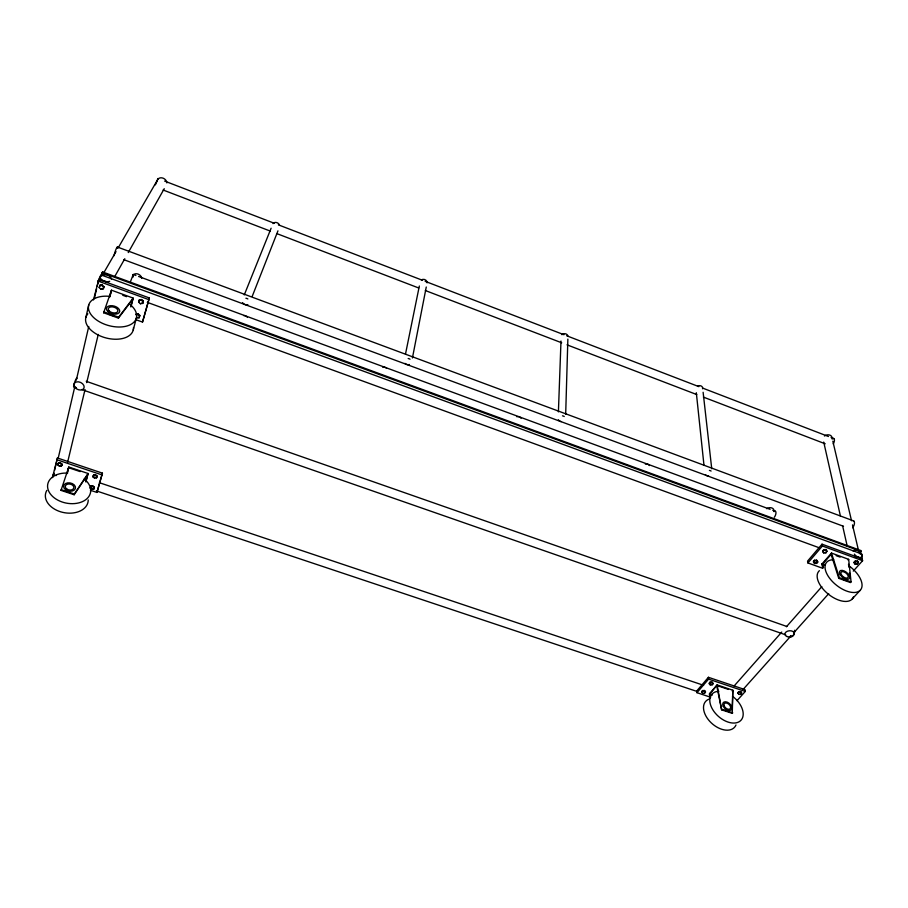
<?xml version="1.0" encoding="UTF-8"?>
<svg xmlns="http://www.w3.org/2000/svg" width="908" height="908" viewBox="0 0 908 908"><rect width="100%" height="100%" fill="white"/><g stroke="black" fill="none" stroke-linecap="round" stroke-linejoin="round"><path stroke-width="1.36" d="M732.302 706.299L732.835 690.205L717.138 684.927L709.33 693.928L710.135 697.991M728.443 689.422L716.673 685.461L721.622 709.84L732.279 713.37L732.835 690.205M158.106 179.126L158.015 178.524L155.404 184.835M565.684 414.241L567.863 339.115M558.409 411.88L560.985 341.033M133.294 275.464L133.249 274.5L130.57 281.401M412.425 357.968L426.261 287.019M405.49 354.109L419.337 286.009M85.942 317.21L88.768 304.861M90.391 490.263L96.929 492.442L102.434 473.147L57.442 457.984L52.426 477.597L53.924 473.17M93.479 299.935L98.756 279.437L149.355 297.96L142.511 322.079L135.939 319.695M54.559 470.412L57.442 457.984M94.375 298.357L96.566 288.903M97.19 286.19L98.756 279.437M58.157 458.404L74.728 386.956M76.329 380.077L88.757 326.494M101.48 275.476L102.57 271.946L861.125 550.634L861.34 551.542L859.456 553.653M101.605 276.089L102.57 271.946M57.874 465.01L58.543 462.932L60.461 462.808L62.05 464.113L61.721 465.52L59.463 466.303L57.874 465.01L58.543 462.932M99.199 287.598L99.982 285.157L102.173 284.964L103.932 286.599L103.501 288.415L100.958 289.221L99.199 287.598L99.982 285.157M61.381 466.19L62.05 464.113M103.149 289.039L103.932 286.599M67.544 462.535L85.046 389.532M86.703 382.643L98.257 334.428M61.029 490.388L61.199 489.673L74.331 494.043L88.065 473.488L68.792 467.007L61.029 490.388L74.161 494.746L87.883 474.192L85.885 481.376M103.626 312.772L103.841 311.853L118.653 317.21L133.158 298.096L111.48 290.185L103.626 312.772L118.426 318.118L132.931 298.993L130.877 306.291M67.022 473.636L68.622 467.722L80.176 471.604M109.618 297.086L111.264 291.082M67.351 472.966L68.792 467.007M109.97 296.462L111.48 290.185M74.161 494.746L74.331 494.043M118.426 318.118L118.653 317.21M85.874 482.012L88.065 473.488M130.865 306.995L133.158 298.096M92.991 476.927L93.672 474.861L95.601 474.748L97.145 476.03L96.781 477.426L94.546 478.21L92.991 476.927L93.672 474.861M138.686 302.16L139.48 299.742L141.671 299.561L143.385 301.172L142.908 302.954L140.4 303.771L138.686 302.16L139.48 299.742M90.278 488.084L90.948 486.041L92.854 485.928L94.398 487.187L93.717 489.23L91.822 489.344L90.278 488.084L90.596 487.414L92.128 488.674L91.822 489.344M53.413 475.247L53.958 473.374M133.226 330.047L136.404 317.936M96.464 478.096L97.145 476.03M142.59 303.59L143.385 301.172M93.717 489.23L94.398 487.187M137.21 317.369L136.881 318.004L139.049 317.823L139.832 315.439L138.13 313.862L135.973 314.032L135.644 314.667L137.812 314.497L139.514 316.075M139.832 315.439L139.049 317.823M96.929 492.442L102.434 473.147M142.511 322.079L149.355 297.96M132.874 277.156L133.124 276.236M252.22 296.36L277.95 230.848M244.275 294.907L271.117 228.226M90.948 486.041L90.63 486.711L92.854 485.928M93.354 475.531L95.601 474.748M94.546 478.21L94.863 477.54L93.308 476.269M59.463 466.303L61.721 465.52M137.812 314.497L138.13 313.862M56.024 475.644L56.364 474.975M58.203 463.591L60.461 462.808M139.151 300.378L141.671 299.561M140.4 303.771L142.908 302.954M115.1 275.907L124.793 258.712M128.255 252.572L164.246 188.682M100.958 289.221L103.501 288.415M99.619 285.782L102.173 284.964M103.989 272.4L116.02 251.607M118.142 247.929L157.799 179.432A5.085 4.075 33.7 0 1 163.099 178.172A5.085 4.075 33.7 0 1 166.868 182.917M736.978 700.692L745.264 691.465L745.048 689.637L708.41 677.3L696.833 690.863L696.981 692.679L710.431 697.174M853.27 571.098L862.6 560.713L862.169 558.874L822.012 544.187L807.564 561.121L807.904 562.937L822.489 568.215M696.981 692.679L708.58 679.116L708.41 677.3M807.904 562.937L822.387 546.003L822.012 544.187M701.725 691.612L702.633 690.557L704.506 690.511L705.471 691.51L704.619 693.281L702.747 693.337L701.725 691.612L702.747 693.337M814.499 560.236L813.364 561.553L814.499 563.493L816.621 563.403L817.745 562.086L816.621 560.145L814.499 560.236L813.511 562.279M710.09 682.101L709.171 683.168L710.204 684.904L712.088 684.848L713.018 683.781L711.974 682.044L710.09 682.101L709.239 683.894M822.637 551.008L823.794 549.669L825.928 549.567L826.916 550.816L825.917 552.87L823.783 552.972L822.637 551.008L823.783 552.972M701.782 692.339L702.633 690.557M822.784 551.724L823.942 550.396L826.076 550.293L827.075 551.531M814.499 563.493L814.362 562.778L816.474 562.676L817.609 561.371M712.95 683.054L712.088 684.848M825.077 565.321L822.444 564.367L831.047 554.447L830.888 553.732L838.765 578.339L850.455 582.573L851.057 581.903L848.674 559.339L831.467 553.063L821.729 564.299L822.932 568.181M712.451 694.995L709.852 694.132L716.673 685.461M734.197 685.903L781.754 632.059M786.407 626.77L821.842 586.647M848.083 560.009L848.674 559.339M721.622 709.84L717.138 684.927M838.765 578.339L839.355 577.681L831.467 553.063M737.841 692.69L738.783 691.635L740.667 691.578L741.609 692.577L740.746 694.359L738.862 694.416L737.841 692.69L738.783 693.689M854.076 562.336L855.245 561.019L857.39 560.917L858.344 562.143L857.334 564.186L855.2 564.277L854.076 562.336L855.2 564.277M737.92 693.417L738.862 692.35L740.758 692.305L741.7 693.303M854.246 563.062L855.415 561.746L857.561 561.643L858.514 562.869M743.107 689.433L791.084 635.759M793.91 632.604L828.72 593.662M851.908 599.325L860.069 590.427M814.635 560.962L816.757 560.872L817.745 562.086M855.041 563.55L857.175 563.459L857.334 564.186M710.158 682.816L712.042 682.759L713.018 683.781M702.69 691.283L704.563 691.226L705.527 692.236M96.362 490.887L697.174 691.499M722.098 709.307L732.756 712.848M99.369 482.704L703.575 685.29M56.58 459.641L101.651 474.816M708.58 679.116L745.264 691.465M73.662 386.74L76.34 387.671M81.686 389.532L785.749 634.874M86.249 381.292L786.85 626.475M839.355 577.681L851.057 581.903M822.444 564.367L822.296 563.641L824.929 564.594M147.278 302.341L819.254 547.785M122.728 295.27L126.552 296.666M836.177 555.662L840.15 557.103M102.116 272.718L861.34 551.542M101.151 274.942L861.499 553.88M97.848 280.992L148.549 299.538M822.387 546.003L862.6 560.713M133.249 274.5L135.905 275.487M138.572 276.463L770.12 509.331M772.776 510.307L775.432 511.283M123.636 259.609L843.509 526.288M117.359 247.01L853.69 520.931M163.145 190.022L270.402 231.131M277.019 233.674L418.701 287.984M425.33 290.526L561.712 342.804M567.012 344.836L696.776 394.571M703.405 397.114L825.224 443.808M164.62 181.067L274.386 223.3M278.347 224.832L422.492 280.288M425.137 281.31L563.993 334.734M566.637 335.756L698.876 386.638M702.849 388.17L828.471 436.51M831.126 437.52L833.771 438.541M60.121 463.466L61.71 464.771M92.537 486.597L94.08 487.857M95.283 475.417L96.838 476.7M101.809 285.589L103.58 287.223M141.342 300.185L143.055 301.796M822.296 563.641L823.499 567.523M832.84 441.197L851.534 520.772M852.499 524.892L858.298 549.59M857.39 560.917L857.561 561.643M855.245 561.019L855.415 561.746M823.726 442.082L840.445 516.153M842.613 525.755L847.255 546.332M825.928 549.567L826.076 550.293M825.769 552.143L825.917 552.87M823.794 549.669L823.942 550.396M710.589 697.457L709.784 693.406L709.852 694.132M816.621 560.145L816.757 560.872M816.474 562.676L816.621 563.403M740.667 691.578L740.758 692.305M740.667 693.633L740.746 694.359M738.783 691.635L738.862 692.35M703.121 392.279L711.736 468.755M732.37 690.738L732.45 691.453M848.526 564.231L848.832 567.057M849.423 572.698L849.718 575.513M696.322 392.733L703.95 464.998M711.974 682.044L712.042 682.759M710.135 684.178L710.204 684.904M704.506 690.511L704.563 691.226M704.563 692.566L704.619 693.281M53.606 475.281A5.005 3.348 22.8 0 1 54.003 473.579M98.314 282.184A5.777 4.336 29.2 0 0 97.882 283.228A4.994 0.715 -70.8 0 1 98.348 281.196M100.164 280.765A5.777 4.336 29.2 0 1 106.826 282.456M98.722 279.982A4.994 0.715 -70.8 0 1 100.504 275.737A4.994 0.715 -70.8 0 1 101.367 275.419M157.277 181.521A5.085 4.075 33.7 0 1 157.379 180.42M247.839 304.634A3.995 3.178 23.7 0 1 242.561 302.67M245.909 298.244A3.995 3.178 23.7 0 1 247.85 298.959M273.058 223.606A3.643 3.042 26.8 0 1 276.611 222.573A3.643 3.042 26.8 0 1 279.528 225.298M409.44 364.517A3.814 3.076 12 0 1 404.957 363.382M408.18 358.524A3.814 3.076 12 0 1 410.019 359.205M421.425 279.902A3.484 2.974 13.1 0 1 427.078 282.842M832.148 439.075A3.995 1.782 -66.4 0 1 834.361 439.415A3.995 1.782 -66.4 0 1 833.283 443.887M708.569 475.871A3.689 2.747 -5.6 0 1 705.357 474.68M709.409 470.423A3.689 2.747 -5.6 0 1 711.089 471.048M697.514 386.127A3.394 2.667 -7.6 0 1 701.271 386.07A3.394 2.667 -7.6 0 1 702.554 388.806M561.235 421.607A3.723 2.928 1.3 0 1 558.375 419.712M562.483 415.841A3.723 2.928 1.3 0 1 564.243 416.5M561.916 334.712A3.416 2.837 0.2 0 1 565.559 333.815A3.416 2.837 0.2 0 1 567.943 336.278M853.168 520.783A4.302 2.111 -68 0 1 854.451 523.349A4.302 2.111 -68 0 1 852.612 527.764M114.147 255.67A4.835 0.67 -71 0 1 116.145 248.974A4.835 0.67 -71 0 1 117.461 248.213M860.307 553.789A4.415 2.236 -68.7 0 1 862.203 555.049A4.415 2.236 -68.7 0 1 861.567 559.158M854.576 557.013A5.085 3.428 -8.8 0 1 860.557 559.192M861.862 556.15A5.062 2.588 38.2 0 1 858.923 557.364A5.062 2.588 38.2 0 1 854.326 554.141M853.316 551.406A5.062 2.588 38.2 0 1 856.8 550.396M857.912 550.906A5.062 2.588 38.2 0 1 861.805 555.321M824.453 436.01A4.529 3.326 -11.6 0 1 829.39 434.989A4.529 3.326 -11.6 0 1 831.978 437.94M853.531 596.76A21.724 11.566 38.9 0 1 829.117 594.763A21.724 11.566 38.9 0 1 819.391 570.678M848.708 565.65A21.883 11.509 38.7 0 1 859.57 590.858A21.883 11.509 38.7 0 1 830.638 579.542A21.883 11.509 38.7 0 1 833.737 559.793M846.301 580.496A6.038 3.178 38.7 0 1 843.77 579.837M84.16 478.993A21.792 15.016 11 0 1 80.528 502.385A21.792 15.016 11 0 1 48.601 490.967A21.792 15.016 11 0 1 67.635 473.091M88.235 499.945A21.633 15.027 10.7 0 1 62.811 512.384A21.633 15.027 10.7 0 1 46.83 490.411M68.179 492.215A6.015 4.143 11 0 1 66.704 491.727M128.936 303.567A24.709 14.505 15.2 0 1 125.747 326.312A24.709 14.505 15.2 0 1 89.733 312.511A24.709 14.505 15.2 0 1 110.333 296.428M133.487 327.516A24.505 14.562 15 0 1 104.579 337.549A24.505 14.562 15 0 1 87.849 313.816M113.375 315.632A6.81 3.995 15.3 0 1 109.97 314.701M74.127 386.377A4.653 0.624 -70.1 0 1 74.57 382.495A4.653 0.624 -70.1 0 1 76.964 378.284M132.636 276.997A4.756 3.643 28.8 0 1 136.892 273.773A4.756 3.643 28.8 0 1 141.659 278.302M243.639 315.587A3.428 2.701 23 0 1 246.17 316.222M246.863 316.767A3.428 2.701 23 0 1 247.385 317.425M382.824 367.343A3.292 2.633 13.4 0 1 386.717 368.33M774.036 511.624A3.757 1.612 -68.8 0 1 775.954 512.577A3.757 1.612 -68.8 0 1 774.342 517.242M645.361 464.101A3.178 2.395 -2.8 0 1 649.356 465.577M516.879 416.749A3.212 2.531 4.1 0 1 521.044 418.293M794.557 630.265A4.154 1.975 -71.5 0 1 793.127 635.532A4.154 1.975 -71.5 0 1 790.3 635.997M766.761 508.718A4.234 3.019 -7.2 0 1 771.857 507.969A4.234 3.019 -7.2 0 1 773.752 511.295M109.686 281.332A5.754 3.269 15.4 0 1 103.501 280.799A5.754 3.269 15.4 0 1 100.232 277.019M100.482 276.202A5.754 3.269 15.4 0 1 107.519 275.283M108.847 275.896A5.754 3.269 15.4 0 1 111.468 279.324M735.979 725.004A19.409 12.281 41.9 0 1 711.157 722.779A19.409 12.281 41.9 0 1 709.046 699.137M732.484 696.277A19.533 12.247 41.7 0 1 740.179 721.031A19.533 12.247 41.7 0 1 713.915 711.418A19.533 12.247 41.7 0 1 718.864 691.294M726.321 710.907A5.391 3.382 41.7 0 1 725.14 710.238M840.24 574.764A6.038 3.167 38.7 0 0 849.094 578.827A6.038 3.167 38.7 0 0 844.327 571.007A6.038 3.167 38.7 0 0 840.24 574.764M841.444 574.775A4.358 2.293 38.7 0 0 847.834 577.726A4.358 2.293 38.7 0 0 844.395 572.074A4.358 2.293 38.7 0 0 841.444 574.775M65.705 489.821A6.015 4.143 11.1 0 0 75.421 488.379A6.015 4.143 11.1 0 0 67.555 482.886A6.015 4.143 11.1 0 0 65.705 489.821M66.772 489.037A4.347 2.996 11.1 0 0 73.798 488.005A4.347 2.996 11.1 0 0 68.123 484.032A4.347 2.996 11.1 0 0 66.772 489.037M107.677 311.376A6.821 3.995 15.3 0 0 119.164 312.647A6.821 3.995 15.3 0 0 112.376 305.724A6.821 3.995 15.3 0 0 107.677 311.376M109.187 310.967A4.926 2.883 15.3 0 0 117.472 311.887A4.926 2.883 15.3 0 0 112.581 306.881A4.926 2.883 15.3 0 0 109.187 310.967M74.876 387.307A5.369 3.802 25.4 0 0 83.695 388.59A5.369 3.802 25.4 0 0 78.621 381.848A5.369 3.802 25.4 0 0 74.876 387.307M787.134 636.576A4.722 3.076 -5.2 0 0 794.296 633.659A4.722 3.076 -5.2 0 0 787.361 631.23A4.722 3.076 -5.2 0 0 787.134 636.576M723.233 706.31A5.391 3.382 41.7 0 0 731.212 709.863A5.391 3.382 41.7 0 0 727.49 702.27A5.391 3.382 41.7 0 0 723.233 706.31M724.368 706.254A3.893 2.44 41.7 0 0 730.134 708.83A3.893 2.44 41.7 0 0 727.444 703.348A3.893 2.44 41.7 0 0 724.368 706.254"/></g></svg>
